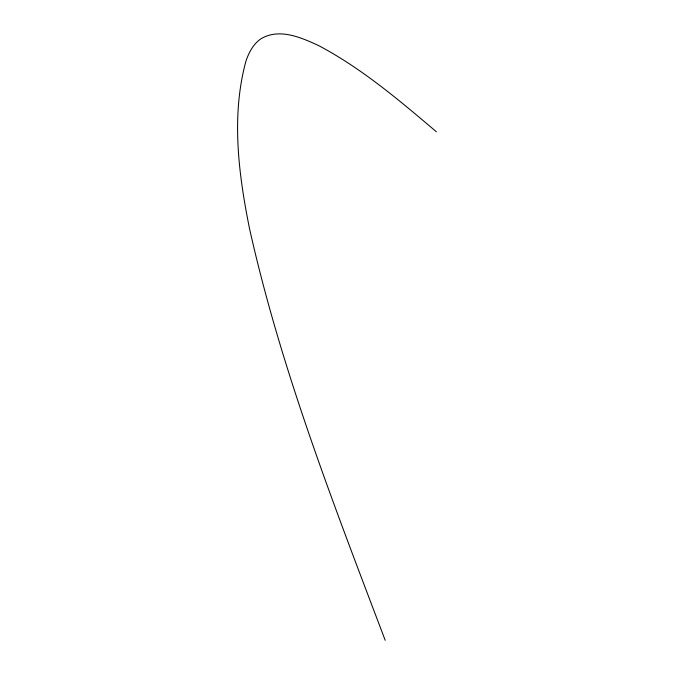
<?xml version="1.0" encoding="UTF-8"?>
<svg xmlns="http://www.w3.org/2000/svg" width="674" height="674" viewBox="0 0 674 674"><rect width="100%" height="100%" fill="white"/><g stroke="black" fill="none" stroke-linecap="round" stroke-linejoin="round"><path stroke-width="1.01" d="M436.381 131.775C399.362 100.401 361.963 68.563 318.878 45.714C301.447 37.643 279.617 27.87 261.209 38.62A437.729 105.877 66.6 0 0 245.951 61.123C231.005 115.911 238.512 173.926 249.54 228.705C281.092 369.967 334.018 505.281 385.199 640.3"/></g></svg>
